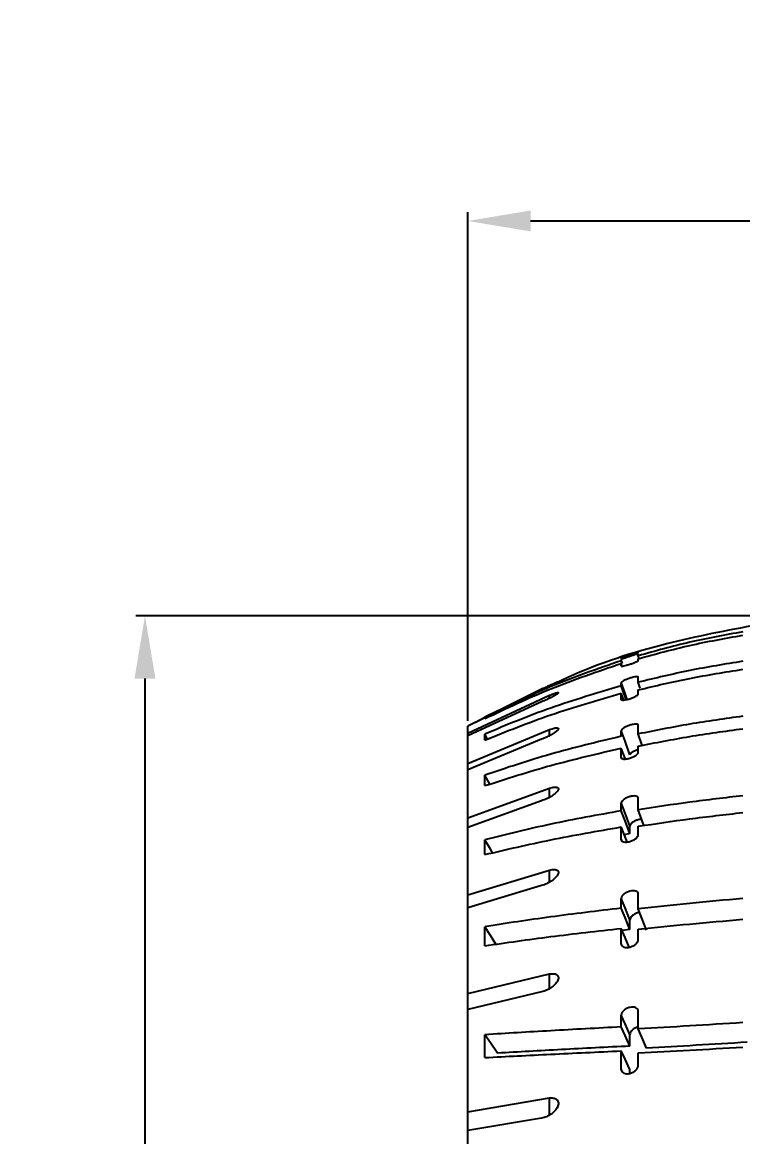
# Model space of a CAD drawing. Header units: millimetres. Extents: x 0 to 594, y 5 to 425.
# Drawn here: x 173.3 to 213.5, y 271.5 to 333.7 of the extents above; entities that cross this region are included whole.
import ezdxf

# ---------------------------------------------------------------- set-up
doc = ezdxf.new("R2010")
doc.units = ezdxf.units.MM
doc.header["$PDSIZE"] = -1
doc.layers.add('치수', color=4, linetype='Continuous')
doc.styles.add('누리로봇 문자스타일_20230829', font='GOTHIC.TTF')
doc.dimstyles.new('A2기본 치수스타일', dxfattribs={"dimtxt": 4, "dimasz": 4, "dimexe": 0.5, "dimexo": 0.3, "dimgap": 1, "dimtad": 1, "dimtoh": 1, "dimdec": 1, "dimzin": 12, "dimdsep": 46, "dimtxsty": '누리로봇 문자스타일_20230829', "dimcen": 0.09, "dimclrd": 3, "dimclre": 3, "dimclrt": 3, "dimadec": 0, "dimazin": 3, "dimtm": 1e-09, "dimtfac": 1, "dimtdec": 1, "dimtofl": 0, "dimtmove": 0, "dimatfit": 3, "dimfxl": 1, "dimfrac": 2, "dimarcsym": 0})

# ---------------------------------------------------------------- blocks, each defined once
blk = doc.blocks.new('*D32')
at = {"layer": 'Defpoints', "color": 0}
for p in [(220.527, 300.572), (180.185, 129.273), (220.483, 129.273)]:
    blk.add_point(p, dxfattribs=at)
at = {"layer": '치수', "color": 3, "lineweight": -2}
for p, q in [((220.227, 300.572), (179.685, 300.572)), ((180.185, 297.072), (180.185, 132.773)), ((220.183, 129.273), (179.685, 129.273))]:
    blk.add_line(p, q, dxfattribs=at)
at = {"layer": '치수', "color": 3}
for points in [[(179.601, 297.072), (180.768, 297.072), (180.185, 300.572)], [(179.601, 132.773), (180.768, 132.773), (180.185, 129.273)]]:
    blk.add_solid(points, dxfattribs=at)
at = {"layer": '치수', "color": 3, "insert": (176.622, 214.922), "char_height": 5, "attachment_point": 5, "rotation": 90, "style": '누리로봇 문자스타일_20230829'}
blk.add_mtext('{\\fISOCPEUR|b0|i0|c0|p34;%%C}171', dxfattribs=at)
blk = doc.blocks.new('*D34')
at = {"layer": 'Defpoints', "color": 0}
for p in [(263, 322.593), (198.2, 294.422), (263, 239.622)]:
    blk.add_point(p, dxfattribs=at)
at = {"layer": '치수', "color": 3, "lineweight": -2}
for p, q in [((198.2, 294.722), (198.2, 323.093)), ((201.7, 322.593), (259.5, 322.593)), ((263, 239.922), (263, 323.093))]:
    blk.add_line(p, q, dxfattribs=at)
at = {"layer": '치수', "color": 3}
for points in [[(201.7, 323.176), (201.7, 322.01), (198.2, 322.593)], [(259.5, 323.176), (259.5, 322.01), (263, 322.593)]]:
    blk.add_solid(points, dxfattribs=at)
at = {"layer": '치수', "color": 3, "insert": (230.6, 326.219), "char_height": 5, "attachment_point": 5, "style": '누리로봇 문자스타일_20230829'}
blk.add_mtext('51.8 {\\H0.7x;%%P0.5}', dxfattribs=at)

msp = doc.modelspace()

# ---------------------------------------------------------------- linework, layer by layer
at = {"color": 7, "linetype": 'Continuous', "lineweight": 25}
for p, q in [((207.725, 298.478), (207.71, 298.523)), ((207.71, 298.343), (207.71, 298.435)), ((207.758, 298.192), (207.71, 298.343)), ((206.76, 298.212), (206.76, 298.161)), ((206.76, 298.067), (206.76, 298.125)), ((206.814, 297.909), (206.76, 298.067)), ((206.76, 297.77), (206.76, 297.915)), ((206.81, 297.771), (206.76, 297.915)), ((207.71, 298.079), (207.71, 298.179)), ((207.71, 296.864), (207.71, 297.151)), ((202.315, 296.483), (199.669, 295.153)), ((206.76, 296.661), (206.76, 296.848)), ((207.817, 296.533), (207.71, 296.864)), ((198.2, 294.034), (202.76, 296.146)), ((202.285, 296.41), (200.422, 295.503)), ((206.76, 295.911), (206.76, 296.25)), ((206.881, 295.903), (206.76, 296.25)), ((207.71, 296.213), (207.71, 296.442)), ((202.315, 295.779), (198.2, 293.871)), ((199.154, 294.886), (198.2, 294.422)), ((199.154, 294.894), (198.629, 294.631)), ((199.154, 294.841), (199.154, 294.914)), ((198.2, 294.034), (198.2, 294.422)), ((198.2, 292.333), (202.76, 294.234)), ((198.2, 293.871), (198.2, 294.034)), ((206.76, 293.855), (206.76, 294.17)), ((207.71, 293.983), (207.71, 294.459)), ((198.2, 292.333), (198.2, 293.871)), ((202.315, 293.693), (198.2, 291.975)), ((199.154, 293.644), (199.154, 293.978)), ((199.301, 293.701), (199.154, 293.978)), ((206.76, 292.666), (206.76, 293.193)), ((207.71, 292.955), (207.71, 293.309)), ((198.2, 291.975), (198.2, 292.333)), ((198.2, 289.307), (198.2, 291.975)), ((199.154, 291.101), (199.154, 291.689)), ((199.43, 291.186), (199.154, 291.689)), ((198.2, 289.307), (202.76, 290.964)), ((202.315, 290.258), (198.2, 288.761)), ((207.71, 289.75), (207.71, 290.407)), ((206.76, 289.7), (206.76, 290.135)), ((198.2, 288.761), (198.2, 289.307)), ((198.2, 285.008), (198.2, 288.761)), ((206.76, 288.091), (206.76, 288.796)), ((207.243, 288.425), (206.926, 288.365)), ((207.243, 288.425), (207.243, 288.853)), ((207.71, 288.362), (207.71, 288.835)), ((199.154, 287.255), (199.154, 288.087)), ((198.2, 285.008), (202.76, 286.393)), ((202.315, 285.535), (198.2, 284.283)), ((198.2, 284.283), (198.2, 285.008)), ((206.76, 284.265), (206.76, 284.814)), ((207.71, 284.235), (207.71, 285.063)), ((198.2, 279.511), (198.2, 284.283)), ((207.243, 283.083), (207.243, 283.622)), ((199.154, 282.171), (199.154, 283.233)), ((206.76, 282.264), (206.76, 283.136)), ((207.243, 283.083), (206.805, 283.03)), ((207.71, 282.513), (207.71, 283.097)), ((198.2, 279.511), (202.76, 280.599)), ((202.315, 279.603), (198.2, 278.619)), ((198.2, 278.619), (198.2, 279.511)), ((198.2, 272.908), (198.2, 278.619)), ((207.71, 277.535), (207.71, 278.519)), ((206.76, 277.643), (206.76, 278.297)), ((199.154, 275.936), (199.154, 277.211)), ((207.243, 276.574), (207.243, 277.216)), ((206.76, 275.284), (206.76, 276.308)), ((207.71, 275.507), (207.71, 276.192)), ((207.243, 275.055), (207.243, 275.262)), ((198.2, 272.908), (202.76, 273.682)), ((198.2, 271.864), (198.2, 272.908)), ((202.315, 272.565), (198.2, 271.864)), ((198.2, 265.313), (198.2, 271.864))]:
    msp.add_line(p, q, dxfattribs=at)
at = {"color": 8, "linetype": 'Continuous', "lineweight": 25}
for p, q in [((206.835, 297.906), (206.76, 298.125)), ((202.76, 295.98), (202.76, 296.146)), ((206.778, 295.862), (206.76, 295.911)), ((202.76, 293.894), (202.76, 294.234)), ((206.788, 292.592), (206.76, 292.666)), ((202.76, 290.456), (202.76, 290.964)), ((206.801, 287.987), (206.76, 288.091)), ((202.76, 285.726), (202.76, 286.393)), ((202.76, 279.784), (202.76, 280.599)), ((206.833, 275.13), (206.76, 275.284)), ((202.76, 272.732), (202.76, 273.682))]:
    msp.add_line(p, q, dxfattribs=at)
at = {"color": 8, "linetype": 'Continuous', "lineweight": 25, "flags": 128}
msp.add_lwpolyline([(207.086, 295.905), (206.973, 296.234), (206.76, 296.848)], dxfattribs=at)
at = {"color": 7, "linetype": 'Continuous', "lineweight": 25, "flags": 128}
for points in [[(207.027, 295.892), (206.973, 296.048), (206.76, 296.661)], [(207.243, 292.819), (206.973, 293.575), (206.76, 294.17)], [(207.923, 293.348), (207.909, 293.388), (207.71, 293.983)], [(206.98, 292.586), (206.973, 292.606), (206.76, 293.193)], [(207.243, 288.853), (206.973, 289.571), (206.76, 290.135)], [(207.243, 288.425), (206.973, 289.139), (206.76, 289.7)], [(208.018, 288.879), (207.909, 289.186), (207.71, 289.75)], [(207.081, 287.96), (206.973, 288.242), (206.76, 288.796)], [(199.579, 287.35), (199.462, 287.554), (199.154, 288.087)], [(207.243, 283.622), (206.973, 284.29), (206.76, 284.814)], [(207.243, 283.083), (206.973, 283.744), (206.76, 284.265)], [(208.163, 283.05), (207.909, 283.714), (207.71, 284.235)], [(199.759, 282.255), (199.462, 282.735), (199.154, 283.233)], [(207.195, 282.089), (206.973, 282.624), (206.76, 283.136)], [(207.243, 277.216), (206.973, 277.821), (206.76, 278.297)], [(199.854, 276.178), (199.462, 276.756), (199.154, 277.211)], [(207.243, 276.574), (206.973, 277.172), (206.76, 277.643)], [(208.163, 276.464), (207.909, 277.064), (207.71, 277.535)], [(207.243, 275.262), (206.973, 275.848), (206.76, 276.308)]]:
    msp.add_lwpolyline(points, dxfattribs=at)
at = {"color": 7, "linetype": 'Continuous', "lineweight": 25}
for points, knots in [([(214.04, 300.016), (212.34, 299.689), (208.727, 298.992), (204.948, 297.722), (202.953, 296.737), (202.704, 296.614)], [0, 0, 0, 0, 0.43767, 0.929818, 1, 1, 1, 1]), ([(213.535, 299.681), (212.542, 299.501), (210.555, 299.141), (208.659, 298.609), (207.71, 298.343)], [0, 0, 0, 0, 0.499992, 1, 1, 1, 1]), ([(207.71, 298.179), (208.659, 298.44), (210.557, 298.961), (212.543, 299.315), (213.535, 299.492)], [0, 0, 0, 0, 0.5000077, 1, 1, 1, 1]), ([(206.76, 298.212), (206.768, 298.216), (206.782, 298.224), (206.891, 298.264), (207.047, 298.319), (207.234, 298.381), (207.421, 298.441), (207.578, 298.49), (207.689, 298.521), (207.703, 298.523), (207.71, 298.523)], [0, 0, 0, 0, 0.12518, 0.249991, 0.37501, 0.500019, 0.625033, 0.750021, 0.875032, 1, 1, 1, 1]), ([(207.71, 298.435), (207.703, 298.436), (207.689, 298.438), (207.58, 298.412), (207.426, 298.368), (207.24, 298.31), (207.053, 298.246), (206.893, 298.188), (206.782, 298.142), (206.768, 298.131), (206.76, 298.125)], [0, 0, 0, 0, 0.125113, 0.250044, 0.375104, 0.500139, 0.625343, 0.750083, 0.874953, 1, 1, 1, 1]), ([(206.76, 298.067), (205.428, 297.607), (202.764, 296.688), (200.357, 295.505), (199.154, 294.914)], [0, 0, 0, 0, 0.49998, 1, 1, 1, 1]), ([(199.154, 294.841), (200.358, 295.417), (202.768, 296.57), (205.43, 297.467), (206.76, 297.915)], [0, 0, 0, 0, 0.50002, 1, 1, 1, 1]), ([(206.76, 297.77), (206.768, 297.766), (206.782, 297.757), (206.891, 297.775), (207.047, 297.815), (207.234, 297.871), (207.421, 297.936), (207.578, 297.999), (207.689, 298.052), (207.703, 298.07), (207.71, 298.079)], [0, 0, 0, 0, 0.1251818, 0.2499924, 0.3750109, 0.5000186, 0.6250343, 0.7500185, 0.875036, 1, 1, 1, 1]), ([(213.535, 298.038), (212.542, 297.877), (210.555, 297.555), (208.659, 297.094), (207.71, 296.864)], [0, 0, 0, 0, 0.499992, 1, 1, 1, 1]), ([(207.71, 297.151), (207.703, 297.16), (207.689, 297.18), (207.58, 297.176), (207.426, 297.147), (207.24, 297.096), (207.053, 297.029), (206.893, 296.958), (206.782, 296.891), (206.768, 296.863), (206.76, 296.848)], [0, 0, 0, 0, 0.125115, 0.250044, 0.375104, 0.500139, 0.625343, 0.750082, 0.874951, 1, 1, 1, 1]), ([(207.71, 296.442), (208.659, 296.666), (210.557, 297.116), (212.543, 297.432), (213.535, 297.591)], [0, 0, 0, 0, 0.500008, 1, 1, 1, 1]), ([(206.76, 296.661), (205.428, 296.268), (202.764, 295.483), (200.357, 294.48), (199.154, 293.978)], [0, 0, 0, 0, 0.49998, 1, 1, 1, 1]), ([(203.247, 296.888), (203.247, 296.888), (203.245, 296.888), (203.197, 296.869), (203.075, 296.817), (202.854, 296.721), (202.583, 296.602), (202.404, 296.523), (202.315, 296.483)], [0, 0, 0, 0, 0.077487, 0.184234, 0.370798, 0.592075, 0.795597, 1, 1, 1, 1]), ([(199.154, 293.644), (200.358, 294.131), (202.768, 295.105), (205.43, 295.868), (206.76, 296.25)], [0, 0, 0, 0, 0.50002, 1, 1, 1, 1]), ([(202.76, 296.146), (202.807, 296.165), (202.898, 296.2), (203.016, 296.241), (203.111, 296.271), (203.183, 296.288), (203.232, 296.293), (203.254, 296.285), (203.246, 296.264), (203.198, 296.221), (203.074, 296.141), (202.854, 296.023), (202.583, 295.893), (202.404, 295.817), (202.315, 295.779)], [0, 0, 0, 0, 0.068045, 0.132227, 0.192847, 0.250259, 0.310638, 0.372185, 0.435396, 0.500729, 0.614911, 0.750339, 0.874899, 1, 1, 1, 1]), ([(206.76, 295.911), (206.768, 295.898), (206.782, 295.872), (206.891, 295.868), (207.047, 295.892), (207.234, 295.942), (207.421, 296.01), (207.578, 296.086), (207.689, 296.16), (207.703, 296.195), (207.71, 296.213)], [0, 0, 0, 0, 0.1251825, 0.2499907, 0.3750114, 0.5000189, 0.6250341, 0.7500195, 0.8750342, 1, 1, 1, 1]), ([(213.535, 294.972), (212.542, 294.833), (210.555, 294.554), (208.659, 294.174), (207.71, 293.983)], [0, 0, 0, 0, 0.4999919, 1, 1, 1, 1]), ([(202.76, 294.234), (202.807, 294.249), (202.898, 294.28), (203.016, 294.309), (203.111, 294.325), (203.183, 294.327), (203.232, 294.315), (203.254, 294.288), (203.246, 294.247), (203.198, 294.181), (203.074, 294.076), (202.854, 293.937), (202.583, 293.798), (202.404, 293.728), (202.315, 293.693)], [0, 0, 0, 0, 0.068044, 0.132226, 0.192847, 0.250259, 0.310637, 0.372186, 0.435396, 0.500728, 0.614911, 0.750339, 0.874899, 1, 1, 1, 1]), ([(207.71, 294.459), (207.703, 294.477), (207.689, 294.513), (207.58, 294.532), (207.426, 294.519), (207.24, 294.476), (207.053, 294.407), (206.893, 294.324), (206.782, 294.237), (206.768, 294.192), (206.76, 294.17)], [0, 0, 0, 0, 0.1251123, 0.250042, 0.3751032, 0.5001375, 0.625342, 0.7500817, 0.874951, 1, 1, 1, 1]), ([(207.71, 293.309), (208.659, 293.494), (210.557, 293.864), (212.543, 294.138), (213.535, 294.275)], [0, 0, 0, 0, 0.500008, 1, 1, 1, 1]), ([(206.76, 293.855), (205.428, 293.537), (202.764, 292.899), (200.357, 292.093), (199.154, 291.689)], [0, 0, 0, 0, 0.49998, 1, 1, 1, 1]), ([(199.154, 291.101), (200.358, 291.49), (202.768, 292.268), (205.43, 292.884), (206.76, 293.193)], [0, 0, 0, 0, 0.50002, 1, 1, 1, 1]), ([(206.76, 292.666), (206.768, 292.645), (206.782, 292.602), (206.891, 292.576), (207.047, 292.584), (207.234, 292.627), (207.421, 292.697), (207.578, 292.785), (207.689, 292.878), (207.703, 292.929), (207.71, 292.955)], [0, 0, 0, 0, 0.125183, 0.249992, 0.375011, 0.500019, 0.625034, 0.75002, 0.875032, 1, 1, 1, 1]), ([(207.71, 293.114), (207.709, 293.114), (207.679, 293.107), (207.616, 293.083), (207.529, 293.049), (207.448, 293.01), (207.377, 292.969), (207.319, 292.928), (207.26, 292.874), (207.25, 292.841), (207.243, 292.819)], [0, 0, 0, 0, 0.004017, 0.128725, 0.252058, 0.375393, 0.500189, 0.625453, 0.750037, 1, 1, 1, 1]), ([(202.76, 290.964), (202.807, 290.977), (202.898, 291.002), (203.016, 291.019), (203.111, 291.021), (203.183, 291.007), (203.232, 290.978), (203.254, 290.932), (203.246, 290.873), (203.198, 290.785), (203.074, 290.655), (202.854, 290.499), (202.583, 290.354), (202.404, 290.29), (202.315, 290.258)], [0, 0, 0, 0, 0.068046, 0.132226, 0.192848, 0.250259, 0.310637, 0.372185, 0.435396, 0.500728, 0.61491, 0.750338, 0.874899, 1, 1, 1, 1]), ([(207.71, 290.407), (207.703, 290.433), (207.689, 290.485), (207.58, 290.526), (207.426, 290.53), (207.24, 290.495), (207.053, 290.425), (206.893, 290.331), (206.782, 290.226), (206.768, 290.166), (206.76, 290.135)], [0, 0, 0, 0, 0.125115, 0.250043, 0.375102, 0.500138, 0.625342, 0.750082, 0.87495, 1, 1, 1, 1]), ([(213.535, 290.537), (212.542, 290.422), (210.555, 290.191), (208.659, 289.897), (207.71, 289.75)], [0, 0, 0, 0, 0.4999923, 1, 1, 1, 1]), ([(206.76, 289.7), (205.428, 289.46), (202.764, 288.981), (200.357, 288.385), (199.154, 288.087)], [0, 0, 0, 0, 0.49998, 1, 1, 1, 1]), ([(207.894, 289.231), (207.89, 289.231), (207.838, 289.233), (207.736, 289.208), (207.617, 289.17), (207.529, 289.133), (207.448, 289.091), (207.377, 289.043), (207.319, 288.994), (207.26, 288.927), (207.25, 288.883), (207.243, 288.853)], [0, 0, 0, 0, 0.014941, 0.210368, 0.309237, 0.407017, 0.504801, 0.603739, 0.703052, 0.801824, 1, 1, 1, 1]), ([(207.71, 288.835), (208.659, 288.977), (210.557, 289.262), (212.543, 289.488), (213.535, 289.601)], [0, 0, 0, 0, 0.500008, 1, 1, 1, 1]), ([(199.154, 287.255), (200.358, 287.539), (202.768, 288.107), (205.43, 288.567), (206.76, 288.796)], [0, 0, 0, 0, 0.50002, 1, 1, 1, 1]), ([(206.76, 288.091), (206.768, 288.062), (206.782, 288.003), (206.891, 287.955), (207.047, 287.947), (207.234, 287.982), (207.421, 288.054), (207.578, 288.151), (207.689, 288.262), (207.703, 288.329), (207.71, 288.362)], [0, 0, 0, 0, 0.125181, 0.249991, 0.375009, 0.500017, 0.625033, 0.75002, 0.875033, 1, 1, 1, 1]), ([(202.76, 286.393), (202.807, 286.403), (202.898, 286.422), (203.016, 286.427), (203.111, 286.415), (203.183, 286.385), (203.232, 286.339), (203.254, 286.276), (203.246, 286.2), (203.198, 286.091), (203.074, 285.94), (202.854, 285.768), (202.583, 285.619), (202.404, 285.563), (202.315, 285.535)], [0, 0, 0, 0, 0.068044, 0.132226, 0.192846, 0.250258, 0.310637, 0.372185, 0.435397, 0.500728, 0.614911, 0.750339, 0.8749, 1, 1, 1, 1]), ([(207.71, 285.063), (207.703, 285.097), (207.689, 285.164), (207.58, 285.226), (207.426, 285.246), (207.24, 285.22), (207.053, 285.151), (206.893, 285.048), (206.782, 284.927), (206.768, 284.852), (206.76, 284.814)], [0, 0, 0, 0, 0.125114, 0.250044, 0.375103, 0.500138, 0.625342, 0.750082, 0.874951, 1, 1, 1, 1]), ([(213.535, 284.808), (212.542, 284.719), (210.555, 284.54), (208.659, 284.337), (207.71, 284.235)], [0, 0, 0, 0, 0.499992, 1, 1, 1, 1]), ([(206.76, 284.265), (205.428, 284.108), (202.764, 283.796), (200.357, 283.421), (199.154, 283.233)], [0, 0, 0, 0, 0.49998, 1, 1, 1, 1]), ([(207.791, 284.025), (207.763, 284.022), (207.706, 284.016), (207.617, 283.986), (207.529, 283.948), (207.448, 283.902), (207.377, 283.85), (207.319, 283.793), (207.26, 283.715), (207.25, 283.659), (207.243, 283.622)], [0, 0, 0, 0, 0.10549, 0.217493, 0.328258, 0.43903, 0.55111, 0.663615, 0.775502, 1, 1, 1, 1]), ([(207.71, 283.097), (208.659, 283.194), (210.557, 283.387), (212.543, 283.562), (213.535, 283.649)], [0, 0, 0, 0, 0.5000076, 1, 1, 1, 1]), ([(199.154, 282.171), (200.358, 282.345), (202.768, 282.695), (205.43, 282.989), (206.76, 283.136)], [0, 0, 0, 0, 0.50002, 1, 1, 1, 1]), ([(206.76, 282.264), (206.768, 282.227), (206.782, 282.154), (206.891, 282.085), (207.047, 282.061), (207.234, 282.087), (207.421, 282.158), (207.578, 282.265), (207.689, 282.391), (207.703, 282.472), (207.71, 282.513)], [0, 0, 0, 0, 0.125181, 0.249991, 0.37501, 0.500018, 0.625033, 0.75002, 0.875034, 1, 1, 1, 1]), ([(202.76, 280.599), (202.807, 280.606), (202.898, 280.619), (203.016, 280.611), (203.111, 280.585), (203.183, 280.541), (203.232, 280.479), (203.254, 280.4), (203.246, 280.307), (203.198, 280.18), (203.074, 280.009), (202.854, 279.825), (202.583, 279.674), (202.404, 279.627), (202.315, 279.603)], [0, 0, 0, 0, 0.068045, 0.132227, 0.192847, 0.250258, 0.310636, 0.372184, 0.435396, 0.500729, 0.61491, 0.750339, 0.874899, 1, 1, 1, 1]), ([(207.71, 278.519), (207.703, 278.56), (207.689, 278.642), (207.58, 278.724), (207.426, 278.76), (207.24, 278.743), (207.053, 278.675), (206.893, 278.565), (206.782, 278.43), (206.768, 278.341), (206.76, 278.297)], [0, 0, 0, 0, 0.125114, 0.250046, 0.375104, 0.500139, 0.625343, 0.750083, 0.874951, 1, 1, 1, 1]), ([(213.535, 277.884), (212.542, 277.822), (210.555, 277.697), (208.659, 277.589), (207.71, 277.535)], [0, 0, 0, 0, 0.499992, 1, 1, 1, 1]), ([(206.76, 277.643), (205.428, 277.573), (202.764, 277.432), (200.357, 277.285), (199.154, 277.211)], [0, 0, 0, 0, 0.49998, 1, 1, 1, 1]), ([(207.681, 277.637), (207.66, 277.631), (207.608, 277.617), (207.529, 277.582), (207.448, 277.533), (207.377, 277.476), (207.319, 277.414), (207.26, 277.325), (207.25, 277.26), (207.243, 277.216)], [0, 0, 0, 0, 0.0921, 0.220616, 0.349138, 0.479178, 0.609711, 0.73953, 1, 1, 1, 1]), ([(213.79, 276.789), (212.831, 276.731), (210.911, 276.614), (209.08, 276.514), (208.163, 276.464)], [0, 0, 0, 0, 0.499449, 1, 1, 1, 1]), ([(199.154, 275.936), (200.358, 275.998), (202.768, 276.122), (205.43, 276.246), (206.76, 276.308)], [0, 0, 0, 0, 0.50002, 1, 1, 1, 1]), ([(207.243, 276.574), (205.951, 276.51), (203.362, 276.382), (201.025, 276.246), (199.854, 276.178)], [0, 0, 0, 0, 0.499145, 1, 1, 1, 1]), ([(207.71, 276.192), (208.659, 276.242), (210.557, 276.341), (212.543, 276.462), (213.535, 276.522)], [0, 0, 0, 0, 0.500008, 1, 1, 1, 1]), ([(206.76, 275.284), (206.768, 275.241), (206.782, 275.154), (206.891, 275.066), (207.047, 275.026), (207.234, 275.042), (207.421, 275.113), (207.578, 275.226), (207.689, 275.366), (207.703, 275.46), (207.71, 275.507)], [0, 0, 0, 0, 0.125183, 0.249992, 0.375011, 0.500018, 0.625033, 0.750019, 0.875033, 1, 1, 1, 1]), ([(202.76, 273.682), (202.807, 273.685), (202.898, 273.692), (203.016, 273.671), (203.111, 273.632), (203.183, 273.573), (203.232, 273.497), (203.254, 273.402), (203.246, 273.295), (203.198, 273.152), (203.074, 272.964), (202.854, 272.771), (202.583, 272.622), (202.404, 272.584), (202.315, 272.565)], [0, 0, 0, 0, 0.068045, 0.132227, 0.192847, 0.250258, 0.310637, 0.372185, 0.435396, 0.500729, 0.614911, 0.750338, 0.874899, 1, 1, 1, 1])]:
    msp.add_open_spline(points, degree=3, knots=knots, dxfattribs=at)

# ---------------------------------------------------------------- dimensions: what is measured, and where the dimension line sits
at = {"layer": '치수'}
dim = msp.add_linear_dim(base=(263, 322.593), p1=(198.2, 294.422), p2=(263, 239.622), text='51.8 {\\H0.7x;%%P0.5}', dimstyle='A2기본 치수스타일', override={"dimtxt": 5, "dimasz": 3.5}, dxfattribs=at)
dim.commit()
dim.dimension.update_dxf_attribs({"geometry": '*D34', "text_midpoint": (230.6, 326.219)})
dim = msp.add_linear_dim(base=(180.185, 129.273), p1=(220.527, 300.572), p2=(220.483, 129.273), angle=90, text='{\\fISOCPEUR|b0|i0|c0|p34;%%C}171', dimstyle='A2기본 치수스타일', override={"dimtxt": 5, "dimasz": 3.5}, dxfattribs=at)
dim.commit()
dim.dimension.update_dxf_attribs({"geometry": '*D32', "text_midpoint": (176.622, 214.922)})

doc.saveas('drawing.dxf')
